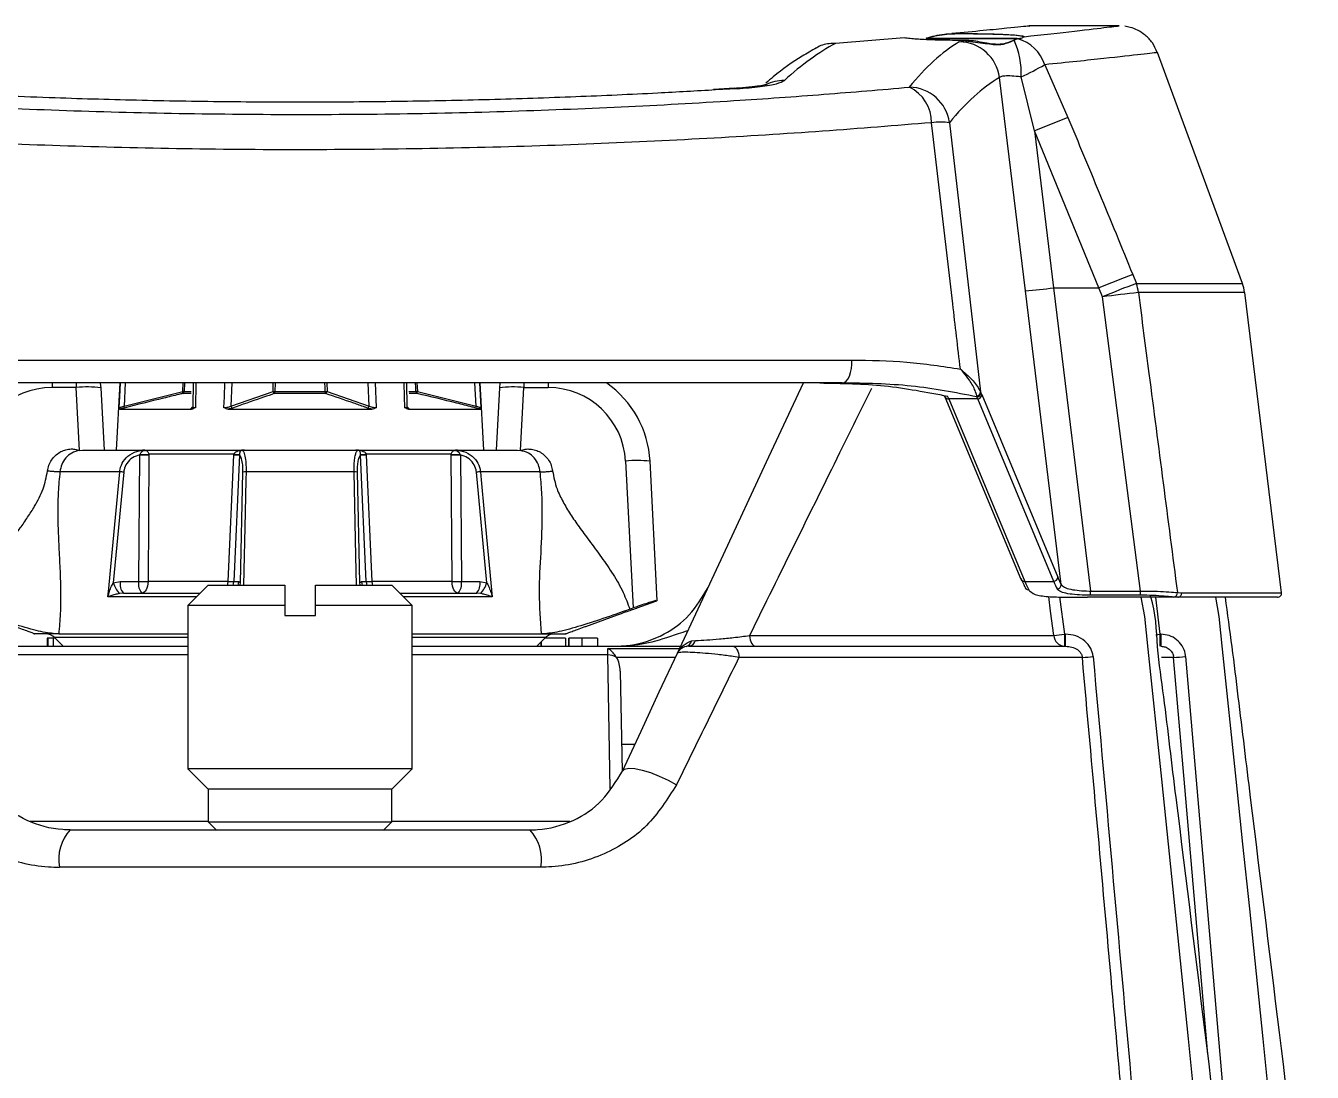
# Model space of a CAD drawing. Extents: x 16.7 to 113.1, y 4.5 to 84.5.
# Drawn here: x 53.288 to 56.439, y 76.967 to 79.531 of the extents above; entities that cross this region are included whole.
import ezdxf

# ---------------------------------------------------------------- set-up
doc = ezdxf.new("R2010")
doc.units = 0
doc.header["$MEASUREMENT"] = 0
doc.layers.add('OBJECT', color=7, linetype='CONTINUOUS')

msp = doc.modelspace()

# ---------------------------------------------------------------- linework, layer by layer
at = {"layer": 'OBJECT'}
for p, q in [((55.9653, 79.5304), (55.7453, 79.5304)), ((55.4391, 79.5009), (55.2707, 79.4874)), ((55.4391, 79.5009), (55.4326, 79.5004)), ((55.4426, 79.5004), (55.4391, 79.5009)), ((55.4426, 79.5004), (55.4428, 79.5004)), ((55.4426, 79.5004), (55.4428, 79.5004)), ((55.443, 79.5004), (55.4428, 79.5004)), ((55.443, 79.5004), (55.4428, 79.5004)), ((55.4939, 79.4994), (55.4941, 79.4994)), ((55.7162, 79.4994), (55.4939, 79.4994)), ((55.4941, 79.4994), (55.7254, 79.4994)), ((55.5742, 79.4912), (55.5892, 79.4947)), ((55.5892, 79.4947), (55.5892, 79.4947)), ((55.7177, 79.4982), (55.7083, 79.4955)), ((55.7276, 79.5003), (55.7177, 79.4982)), ((55.7273, 79.5004), (55.7272, 79.5003)), ((55.7276, 79.5003), (55.7277, 79.5004)), ((55.7332, 79.5037), (55.7277, 79.5004)), ((56.2677, 78.8992), (56.0594, 79.4653)), ((55.7833, 79.435), (55.8402, 79.3059)), ((55.7363, 78.8811), (55.6727, 79.4036)), ((55.7585, 79.2731), (55.7257, 79.4051)), ((55.0233, 79.3775), (54.9721, 79.3743)), ((55.0301, 79.3763), (54.9774, 79.3733)), ((55.0301, 79.3763), (55.0234, 79.377)), ((55.5504, 79.2931), (55.6262, 78.6339)), ((55.7585, 79.2731), (55.8052, 78.8884)), ((55.9158, 78.8884), (55.7585, 79.2731)), ((55.999, 78.9212), (56.008, 78.8992)), ((56.008, 78.8992), (56.2677, 78.8992)), ((55.8237, 78.1619), (55.7363, 78.8811)), ((55.8052, 78.8884), (55.8955, 78.1456)), ((55.8052, 78.8884), (55.9158, 78.8884)), ((55.9247, 78.8665), (55.9158, 78.8884)), ((56.0177, 78.1456), (55.9247, 78.8665)), ((56.2731, 78.8769), (56.0128, 78.8769)), ((56.3633, 78.1416), (56.2731, 78.8769)), ((52.6097, 78.7115), (55.3108, 78.7115)), ((55.2875, 78.6554), (52.6329, 78.6554)), ((53.3523, 78.6554), (53.3523, 78.6441)), ((53.4118, 78.6441), (53.3523, 78.6441)), ((53.4118, 78.6554), (53.4118, 78.6441)), ((53.4199, 78.49), (53.4118, 78.6441)), ((53.4717, 78.6435), (53.4797, 78.4904)), ((53.5184, 78.6554), (53.5097, 78.4904)), ((53.5316, 78.6554), (53.5286, 78.5988)), ((53.6725, 78.6344), (53.6733, 78.6554)), ((53.6769, 78.6554), (53.676, 78.6342)), ((53.6981, 78.6554), (53.6972, 78.5974)), ((53.7044, 78.6554), (53.7035, 78.595)), ((53.7927, 78.6554), (53.7905, 78.5988)), ((53.8936, 78.6344), (53.8942, 78.6554)), ((53.8988, 78.6554), (53.8982, 78.6342)), ((54.0253, 78.6554), (54.0259, 78.6344)), ((54.1289, 78.5988), (54.1267, 78.6554)), ((54.1438, 78.6554), (54.1462, 78.595)), ((54.2223, 78.5974), (54.2214, 78.6554)), ((54.2461, 78.6554), (54.247, 78.6344)), ((54.3909, 78.5988), (54.3878, 78.6554)), ((54.3991, 78.6554), (54.4024, 78.595)), ((54.4097, 78.4904), (54.4011, 78.6554)), ((54.4478, 78.6435), (54.4397, 78.4904)), ((54.4996, 78.49), (54.5077, 78.6441)), ((54.5077, 78.6554), (54.5077, 78.6441)), ((54.5077, 78.6441), (54.5672, 78.6441)), ((54.5672, 78.6554), (54.5672, 78.6441)), ((53.5286, 78.5988), (53.6725, 78.6344)), ((53.6927, 78.6295), (53.6725, 78.6295)), ((53.676, 78.6342), (53.6928, 78.6342)), ((53.7905, 78.5988), (53.8936, 78.6344)), ((54.022, 78.6295), (53.8974, 78.6295)), ((53.8982, 78.6342), (54.0213, 78.6342)), ((54.0259, 78.6344), (54.1289, 78.5988)), ((54.2264, 78.6342), (54.2434, 78.6342)), ((54.2469, 78.6295), (54.227, 78.6295)), ((54.247, 78.6344), (54.3909, 78.5988)), ((55.539, 78.6218), (55.7252, 78.1747)), ((55.6193, 78.6165), (55.5483, 78.6165)), ((55.5483, 78.6165), (55.7344, 78.1693)), ((55.6171, 78.6215), (55.6169, 78.6236)), ((55.8055, 78.1693), (55.6193, 78.6165)), ((55.6262, 78.6339), (55.627, 78.6321)), ((55.6292, 78.6269), (55.8154, 78.1798)), ((53.518, 78.5913), (53.6941, 78.5913)), ((53.7837, 78.5913), (54.1358, 78.5913)), ((54.2224, 78.5969), (54.2257, 78.5939)), ((54.2254, 78.5913), (54.4014, 78.5913)), ((53.4199, 78.49), (53.4268, 78.4904)), ((53.4268, 78.4904), (53.5739, 78.4904)), ((53.5739, 78.4904), (53.8234, 78.4904)), ((53.8234, 78.4904), (54.0961, 78.4904)), ((54.0961, 78.4904), (54.3455, 78.4904)), ((54.3455, 78.4904), (54.4926, 78.4904)), ((54.4926, 78.4904), (54.4996, 78.49)), ((53.5647, 78.1688), (53.567, 78.4793)), ((53.567, 78.4793), (53.5672, 78.4798)), ((53.5897, 78.4793), (53.5874, 78.1688)), ((53.7976, 78.4809), (53.5897, 78.4809)), ((53.5897, 78.4809), (53.5897, 78.4793)), ((53.7835, 78.1688), (53.7975, 78.4793)), ((53.7975, 78.4793), (53.7976, 78.4809)), ((53.8114, 78.4793), (53.7975, 78.1688)), ((53.8114, 78.4798), (53.8114, 78.4793)), ((54.108, 78.4793), (54.108, 78.4798)), ((54.122, 78.1688), (54.108, 78.4793)), ((54.1219, 78.4809), (54.122, 78.4793)), ((54.3297, 78.4809), (54.1219, 78.4809)), ((54.122, 78.4793), (54.1359, 78.1688)), ((54.3297, 78.4793), (54.3297, 78.4809)), ((54.332, 78.1688), (54.3297, 78.4793)), ((54.3522, 78.4798), (54.3525, 78.4793)), ((54.3525, 78.4793), (54.3548, 78.1688)), ((54.7569, 78.464), (54.7758, 78.1041)), ((54.8347, 78.1223), (54.8168, 78.4635)), ((53.518, 78.4377), (53.3717, 78.4377)), ((53.5279, 78.437), (53.5024, 78.1658)), ((53.814, 78.1658), (53.8199, 78.437)), ((54.0921, 78.4377), (53.8274, 78.4377)), ((54.0995, 78.437), (54.1054, 78.1658)), ((54.417, 78.1658), (54.3916, 78.437)), ((54.5477, 78.4377), (54.4015, 78.4377)), ((53.5024, 78.1658), (53.5194, 78.1688)), ((53.5272, 78.1404), (53.5181, 78.1396)), ((53.5194, 78.1688), (53.5647, 78.1688)), ((53.5272, 78.1404), (53.7147, 78.1404)), ((53.7835, 78.1688), (53.5874, 78.1688)), ((53.7347, 78.1604), (53.6847, 78.1104)), ((53.7347, 78.1604), (53.9222, 78.1604)), ((53.7975, 78.1688), (53.8096, 78.1688)), ((53.8096, 78.1688), (53.814, 78.1658)), ((53.9972, 78.1604), (54.1847, 78.1604)), ((53.9972, 78.1104), (53.9972, 78.1604)), ((54.1054, 78.1658), (54.1099, 78.1688)), ((54.1099, 78.1688), (54.122, 78.1688)), ((54.332, 78.1688), (54.1359, 78.1688)), ((54.2347, 78.1104), (54.1847, 78.1604)), ((54.2047, 78.1404), (54.3923, 78.1404)), ((54.3548, 78.1688), (54.4, 78.1688)), ((54.4013, 78.1396), (54.3923, 78.1404)), ((54.4, 78.1688), (54.417, 78.1658)), ((55.7344, 78.1693), (55.8055, 78.1693)), ((55.8955, 78.1355), (55.8955, 78.1456)), ((55.8955, 78.1456), (56.0177, 78.1456)), ((56.0177, 78.1355), (56.0177, 78.1456)), ((56.1082, 78.142), (56.1182, 78.1416)), ((56.1182, 78.1416), (56.3633, 78.1416)), ((53.7059, 78.1316), (53.4893, 78.1316)), ((53.6847, 78.1104), (53.6847, 77.7104)), ((53.9222, 78.1104), (53.6847, 78.1104)), ((53.9222, 78.1104), (53.9222, 78.0854)), ((53.9972, 78.0854), (53.9972, 78.1104)), ((54.2347, 78.1104), (53.9972, 78.1104)), ((54.4302, 78.1316), (54.2135, 78.1316)), ((54.2347, 77.7104), (54.2347, 78.1104)), ((54.7851, 78.1042), (54.831, 78.1209)), ((54.831, 78.1209), (54.831, 78.1223)), ((55.8197, 78.1311), (55.8316, 78.0399)), ((56.1093, 78.1304), (55.8885, 78.1304)), ((56.0177, 78.1355), (55.8955, 78.1355)), ((56.0545, 78.1304), (56.0655, 78.0399)), ((56.1093, 78.1304), (56.0993, 78.1308)), ((56.3534, 78.1304), (56.1093, 78.1304)), ((53.9222, 78.0854), (53.9972, 78.0854)), ((54.6594, 78.0591), (54.7373, 78.0874)), ((54.7674, 78.1011), (54.7758, 78.1041)), ((53.3686, 78.0404), (53.3097, 78.0404)), ((53.3407, 78.0304), (53.3407, 78.0104)), ((53.3422, 78.0304), (53.3407, 78.0304)), ((53.3422, 78.0304), (53.3422, 78.0104)), ((53.3555, 78.0304), (53.3422, 78.0304)), ((53.3555, 78.0304), (53.3555, 78.0104)), ((53.3597, 78.0304), (53.3555, 78.0304)), ((53.3585, 78.0316), (53.3797, 78.0104)), ((53.6847, 78.0316), (53.3585, 78.0316)), ((53.3686, 78.0404), (53.6847, 78.0404)), ((54.2347, 78.0404), (54.5508, 78.0404)), ((54.5609, 78.0316), (54.2347, 78.0316)), ((54.5397, 78.0104), (54.5609, 78.0316)), ((54.5491, 78.0198), (54.5491, 78.0104)), ((54.5504, 78.0211), (54.5504, 78.0104)), ((54.5508, 78.0404), (54.6097, 78.0404)), ((54.6102, 78.0304), (54.5597, 78.0304)), ((54.6102, 78.0304), (54.6102, 78.0104)), ((54.6168, 78.0304), (54.6168, 78.0104)), ((54.6181, 78.0304), (54.6181, 78.0104)), ((54.65, 78.0304), (54.65, 78.0104)), ((54.6882, 78.0304), (54.6882, 78.0104)), ((54.9187, 78.0233), (54.9285, 78.0246)), ((55.0604, 78.0367), (55.8056, 78.0367)), ((55.8316, 78.0399), (55.8345, 78.0399)), ((55.8316, 78.0399), (55.8316, 78.0104)), ((55.8345, 78.0104), (55.8345, 78.0399)), ((56.0655, 78.0399), (56.068, 78.0399)), ((56.0655, 78.0399), (56.0655, 78.0104)), ((56.068, 78.0399), (56.068, 78.0104)), ((53.0277, 78.0104), (53.6847, 78.0104)), ((53.6847, 77.989), (53.2059, 77.989)), ((54.2347, 78.0104), (54.8917, 78.0104)), ((54.7135, 77.989), (54.2347, 77.989)), ((54.5412, 78.0119), (54.5412, 78.0104)), ((54.7134, 78.0049), (54.8892, 78.0049)), ((54.7192, 77.662), (54.7135, 77.989)), ((54.7349, 77.9826), (54.734, 77.984)), ((54.8788, 77.9826), (54.7349, 77.9826)), ((54.9119, 78.0104), (54.905, 78.0098)), ((55.0197, 78.0104), (55.8345, 78.0104)), ((55.8756, 77.983), (55.0345, 77.983)), ((56.0991, 77.983), (56.0696, 77.983)), ((56.1286, 77.9851), (56.2636, 76.4104)), ((54.7439, 77.9496), (54.7482, 77.7032)), ((54.747, 77.7704), (54.7798, 77.7704)), ((53.6847, 77.7104), (53.7347, 77.6604)), ((53.9597, 77.7104), (53.6847, 77.7104)), ((54.2347, 77.7104), (53.9597, 77.7104)), ((54.1847, 77.6604), (54.2347, 77.7104)), ((53.7347, 77.6604), (53.7347, 77.5804)), ((53.9597, 77.6604), (53.7347, 77.6604)), ((54.1847, 77.6604), (53.9597, 77.6604)), ((54.1847, 77.5804), (54.1847, 77.6604)), ((53.2989, 77.5818), (53.7347, 77.5818)), ((53.7347, 77.5804), (53.7547, 77.5604)), ((53.7347, 77.5804), (53.9597, 77.5804)), ((53.9597, 77.5804), (54.1847, 77.5804)), ((54.1647, 77.5604), (54.1847, 77.5804)), ((54.1847, 77.5818), (54.6206, 77.5818)), ((53.3968, 77.5604), (54.5226, 77.5604)), ((54.5491, 77.4691), (53.3703, 77.4691))]:
    msp.add_line(p, q, dxfattribs=at)
at = {"layer": 'OBJECT', "flags": 128}
for points in [[(55.7273, 79.5004), (55.7273, 79.5004), (55.7274, 79.5004)], [(55.2875, 78.6554), (55.2924, 78.6565), (55.2971, 78.6598), (55.3014, 78.6651), (55.3051, 78.6723), (55.3079, 78.6809), (55.3099, 78.6906), (55.3108, 78.7009), (55.3108, 78.7115)], [(53.4699, 78.6554), (53.47, 78.6548), (53.4717, 78.6435)], [(53.517, 78.595), (53.5185, 78.6213), (53.5203, 78.6554)], [(53.7733, 78.595), (53.7743, 78.6213), (53.7757, 78.6554)], [(54.0213, 78.6342), (54.021, 78.6442), (54.0207, 78.6554)], [(54.216, 78.595), (54.2156, 78.6213), (54.2151, 78.6554)], [(54.2434, 78.6342), (54.243, 78.6442), (54.2426, 78.6554)], [(54.4496, 78.6554), (54.4494, 78.6548), (54.4478, 78.6435)], [(54.8837, 77.9931), (54.9966, 78.2353), (55.1023, 78.4619), (55.1925, 78.6554)], [(55.539, 78.6218), (55.5387, 78.6228), (55.5384, 78.6242)], [(53.4893, 78.1316), (53.4911, 78.1515), (53.4986, 78.2309), (53.518, 78.4377)], [(53.8274, 78.4377), (53.827, 78.4179), (53.8252, 78.3384), (53.8214, 78.1604)], [(54.0981, 78.1604), (54.0966, 78.2309), (54.0921, 78.4377)], [(54.4015, 78.4377), (54.4033, 78.4179), (54.4108, 78.3384), (54.4302, 78.1316)], [(53.5874, 78.1688), (53.587, 78.1632), (53.5861, 78.1578), (53.5846, 78.1529), (53.5828, 78.1486), (53.5805, 78.1451), (53.578, 78.1425), (53.5753, 78.1409), (53.5725, 78.1404)], [(53.7827, 78.1604), (53.7831, 78.1632), (53.7835, 78.1688)], [(53.7959, 78.1604), (53.7967, 78.1632), (53.7975, 78.1688)], [(53.808, 78.1604), (53.8088, 78.1632), (53.8096, 78.1688)], [(53.8127, 78.1604), (53.813, 78.1612), (53.814, 78.1658)], [(54.1054, 78.1658), (54.1065, 78.1612), (54.1068, 78.1604)], [(54.1099, 78.1688), (54.1107, 78.1632), (54.1115, 78.1604)], [(54.122, 78.1688), (54.1228, 78.1632), (54.1236, 78.1604)], [(54.1359, 78.1688), (54.1364, 78.1632), (54.1368, 78.1604)], [(54.347, 78.1404), (54.3442, 78.1409), (54.3414, 78.1425), (54.3389, 78.1451), (54.3367, 78.1486), (54.3348, 78.1529), (54.3334, 78.1578), (54.3324, 78.1632), (54.332, 78.1688)], [(54.831, 78.1209), (54.8331, 78.1217), (54.8343, 78.1221), (54.8347, 78.1223)], [(55.8056, 78.0367), (55.7978, 78.0962), (55.7931, 78.1321)], [(56.0188, 78.1304), (56.0275, 78.0835), (56.0358, 78.0032), (56.0691, 77.685), (56.0857, 77.5259), (56.1022, 77.3668), (56.1348, 77.0486), (56.1563, 76.8364)], [(56.2013, 78.1304), (56.2099, 78.0835), (56.2183, 78.0032), (56.2516, 77.685), (56.2681, 77.5259), (56.2846, 77.3668), (56.3173, 77.0486), (56.3387, 76.8364)], [(55.0604, 78.0367), (55.061, 78.0314), (55.0621, 78.0264), (55.0637, 78.0219), (55.0656, 78.0179), (55.0679, 78.0147), (55.0704, 78.0123), (55.0732, 78.0109), (55.076, 78.0104)], [(56.0556, 78.0387), (56.0603, 78.0392), (56.0655, 78.0399)], [(54.7135, 77.989), (54.7135, 77.9953), (54.7134, 78.0006), (54.7134, 78.0049)], [(54.7492, 77.7047), (54.7948, 77.8025), (54.8396, 77.8986), (54.8837, 77.9931)], [(55.0197, 78.0104), (55.0225, 78.0099), (55.0251, 78.0084), (55.0276, 78.0059), (55.0298, 78.0025), (55.0316, 77.9984), (55.0331, 77.9937), (55.034, 77.9885), (55.0345, 77.983)], [(56.1826, 77.0099), (56.1263, 77.6656), (56.0991, 77.983)], [(54.7492, 77.7047), (54.7545, 77.7094), (54.7647, 77.7113), (54.7793, 77.7105), (54.7972, 77.7069), (54.8177, 77.7008), (54.8394, 77.6924), (54.8611, 77.6824), (54.8816, 77.6712)]]:
    msp.add_lwpolyline(points, dxfattribs=at)
at = {"layer": 'OBJECT'}
for centre, radius, start, end in [((55.4931, 79.4995), 0.000833, 355.0214, 99.4126), ((55.4932, 79.4995), 0.000841, 354.4319, 98.7727), ((55.7081, 79.4948), 0.000683, 74.4857, 138.0151), ((55.5277, 79.4138), 0.1982, 357.468, 24.3321), ((55.6925, 79.4065), 0.0952, 17.4609, 74.6528), ((55.7275, 79.4994), 0.000935, 80.984, 107.3724), ((55.7332, 79.5027), 0.001, 90.0045, 149.9274), ((55.5731, 79.3908), 0.1004, 7.3422, 89.3784), ((55.3937, 80.1129), 0.7818, 295.1279, 299.8861), ((55.144, 79.2986), 0.0978, 88.9701, 116.6453), ((55.4109, 79.2937), 0.0955, 359.6108, 64.5899), ((55.4504, 79.279), 0.101, 8.0048, 89.1329), ((57.0774, 76.1021), 3.4344, 111.1139, 112.5836), ((55.5284, 79.1171), 0.1773, 82.8777, 97.1223), ((57.1698, 75.8275), 3.3078, 110.7288, 112.2781), ((57.1759, 75.8101), 3.3026, 110.7097, 112.2626), ((55.9028, 78.865), 0.1106, 6.19, 18.0447), ((56.1738, 78.8647), 0.1, 7, 20.2), ((55.6332, 80.1824), 1.3053, 274.5282, 277.5724), ((56.3456, 75.6929), 3.2013, 95.9667, 97.5543), ((53.3523, 78.4541), 0.19, 90, 177), ((53.4396, 78.3974), 0.2482, 82.5677, 96.4326), ((54.4799, 78.3974), 0.2482, 83.5674, 97.4323), ((54.5672, 78.4541), 0.19, 3, 90), ((54.5672, 78.4504), 0.25, 3, 55.0848), ((53.6657, 78.4613), 0.1732, 86.5865, 87.7589), ((53.6661, 78.6319), 0.00684, 339.5746, 20.9099), ((53.6711, 78.6343), 0.00495, 286.8197, 358.9979), ((53.8992, 78.6349), 0.00561, 185.227, 252.085), ((53.901, 78.7699), 0.1358, 266.8592, 268.813), ((53.8879, 78.6335), 0.0103, 337.4977, 3.8789), ((54.0316, 78.6335), 0.0103, 176.1211, 202.5023), ((54.0184, 78.7699), 0.1358, 271.187, 273.1408), ((54.0203, 78.6349), 0.00561, 287.915, 354.773), ((54.2537, 78.4613), 0.1732, 92.2411, 93.4135), ((54.2484, 78.6343), 0.00495, 181.0021, 253.1803), ((54.2534, 78.6319), 0.00684, 159.0901, 200.4254), ((55.5474, 78.6255), 0.00909, 203.806, 275.749), ((55.616, 78.6338), 0.0102, 274.7495, 0.6571), ((55.6167, 78.6317), 0.0102, 272.0663, 1.8106), ((55.619, 78.6267), 0.0102, 272.0931, 1.2305), ((53.5228, 78.5963), 0.00629, 338.2779, 23.4505), ((53.6933, 78.5984), 0.00444, 275.2915, 312.2269), ((53.7961, 78.5993), 0.0056, 185.8631, 254.623), ((54.1233, 78.5993), 0.0056, 285.377, 354.1369), ((54.2261, 78.5984), 0.00444, 226.8191, 264.7026), ((54.3966, 78.5963), 0.00629, 156.5495, 201.7221), ((53.5792, 78.5005), 0.0101, 268.8588, 271.6824), ((54.3403, 78.5005), 0.0101, 268.3176, 271.1412), ((53.5784, 78.9779), 0.4987, 268.694, 271.306), ((53.5616, 78.8172), 0.3374, 270.965, 274.786), ((53.8045, 78.6569), 0.1777, 267.7486, 272.2514), ((53.8708, 79.2915), 0.8138, 264.8413, 265.8172), ((54.0487, 79.2915), 0.8138, 274.1828, 275.1587), ((54.115, 78.6569), 0.1777, 267.7486, 272.2514), ((54.3579, 78.8172), 0.3374, 265.214, 269.035), ((54.3411, 78.9779), 0.4987, 268.694, 271.306), ((54.7847, 78.2174), 0.2481, 82.5653, 96.435), ((53.5158, 78.336), 0.1017, 83.1836, 88.7644), ((53.8262, 78.4101), 0.0277, 87.5352, 103.1106), ((54.0932, 78.4101), 0.0277, 76.8894, 92.4648), ((54.4037, 78.336), 0.1017, 91.2356, 96.8164), ((55.7335, 78.1784), 0.0091, 203.8146, 275.7458), ((55.8051, 78.1795), 0.0102, 272.0898, 1.2339), ((53.5563, 78.1804), 0.0558, 195.0831, 226.8157), ((53.5523, 78.1625), 0.0335, 169.1584, 221.3534), ((53.5976, 78.1625), 0.0335, 169.158, 221.3537), ((53.5761, 78.6666), 0.4979, 268.692, 271.308), ((53.7905, 78.3461), 0.1774, 267.7452, 272.2548), ((54.129, 78.3461), 0.1774, 267.7452, 272.2548), ((54.3434, 78.6666), 0.4979, 268.692, 271.308), ((54.3219, 78.1625), 0.0335, 318.6463, 10.842), ((54.3671, 78.1625), 0.0335, 318.6466, 10.8416), ((54.3631, 78.1804), 0.0558, 313.1843, 344.9169), ((55.7436, 78.1579), 0.00933, 185.5149, 273.462), ((55.8135, 78.1613), 0.0102, 271.9023, 3.3779), ((56.0984, 78.1406), 0.00985, 275.1227, 8.1595), ((56.1087, 78.14), 0.00967, 273.7211, 9.3464), ((56.3534, 78.1404), 0.01, 270, 7), ((53.3373, 78.0104), 0.03, 45, 90), ((54.5822, 78.0104), 0.03, 90, 135), ((54.9001, 78.0284), 0.0193, 284.9305, 344.7023), ((54.9096, 78.03), 0.0197, 276.6553, 344.1153), ((55.7007, 79.019), 0.9879, 276.0978, 277.6193), ((55.8333, 78.0381), 0.0278, 182.833, 266.5145), ((54.7146, 77.9489), 0.0401, 61.0809, 91.5769), ((54.9108, 77.9804), 0.03, 101.1652, 155), ((55.8117, 78.9557), 0.9748, 273.7586, 275.3127), ((56.0702, 78.5983), 0.616, 272.6911, 275.4359), ((53.4741, 77.4885), 0.1055, 137.0584, 190.5899), ((54.4454, 77.4885), 0.1055, 349.4101, 42.9416)]:
    msp.add_arc(centre, radius, start, end, dxfattribs=at)
for centre, major_axis, ratio, start_param, end_param in [((53.2879, 62.1534), (2.1689, 17.375), 0.120232, 0.085393, 0.139261), ((57.8491, 62.1534), (-2.1689, 17.375), 0.120232, 0.052189, 0.116637), ((57.9476, 62.1656), (-2.1692, 17.275), 0.120906, 0.052015, 0.116463), ((55.5822, 78.1554), (-0.0641, 0.4999), 0.123247, 5.870154, 5.906052), ((55.6533, 78.1554), (-0.0641, 0.4999), 0.123247, 5.870154, 5.897203), ((55.6631, 78.1566), (-0.064, 0.5099), 0.120906, 5.870767, 5.897816), ((55.692, 78.6292), (-0.0615, 0.4899), 0.120906, 2.729175, 2.855638), ((55.7827, 78.6316), (-0.0615, 0.4899), 0.120906, 2.729175, 2.837434), ((55.7018, 78.6304), (-0.0615, 0.4999), 0.118561, 2.729775, 2.856239), ((55.7729, 78.6304), (-0.0615, 0.4999), 0.118561, 2.729775, 2.838034), ((54.7139, 77.9491), (-0.0008, 0.0477), 0.62936, 4.712775, 5.481253)]:
    msp.add_ellipse(centre, major_axis=major_axis, ratio=ratio, start_param=start_param, end_param=end_param, dxfattribs=at)
for points, knots in [([(55.7452, 79.5298), (55.7461, 79.5298), (55.7488, 79.5301), (55.7047, 79.5256), (55.6368, 79.5189), (55.583, 79.5138), (55.5559, 79.5113)], [0, 0, 0, 0, 0.182958, 0.548368, 0.772924, 1, 1, 1, 1]), ([(55.7332, 79.5037), (55.7773, 79.5085), (55.8665, 79.5184), (55.9315, 79.5263), (55.959, 79.5296), (55.9678, 79.5307), (55.9654, 79.5304), (55.9653, 79.5303)], [0, 0, 0, 0, 0.316606, 0.640767, 0.814976, 0.989185, 1, 1, 1, 1]), ([(56.0586, 79.465), (56.0552, 79.4731), (56.0484, 79.4893), (56.0307, 79.5074), (56.0118, 79.5197), (55.9946, 79.5266), (55.984, 79.5285), (55.9795, 79.5292)], [0, 0, 0, 0, 0.243675, 0.485922, 0.693887, 0.870524, 1, 1, 1, 1]), ([(55.5892, 79.4947), (55.5722, 79.4947), (55.5382, 79.4948), (55.492, 79.4963), (55.4598, 79.4983), (55.4476, 79.4998), (55.4428, 79.5004)], [0, 0, 0, 0, 0.275398, 0.550788, 0.82642, 1, 1, 1, 1]), ([(55.4931, 79.5003), (55.5074, 79.5044), (55.527, 79.5099), (55.5498, 79.511), (55.5559, 79.5113)], [0, 0, 0, 0, 0.729925, 1, 1, 1, 1]), ([(55.5561, 79.5103), (55.5398, 79.5086), (55.5175, 79.5062), (55.499, 79.5008), (55.4941, 79.4994)], [0, 0, 0, 0, 0.730795, 1, 1, 1, 1]), ([(55.5559, 79.5113), (55.5729, 79.5114), (55.6069, 79.5115), (55.6559, 79.5107), (55.6964, 79.5091), (55.724, 79.5069), (55.7328, 79.5049), (55.7332, 79.5038), (55.7332, 79.5037)], [0, 0, 0, 0, 0.192554, 0.385108, 0.577706, 0.770473, 0.963486, 1, 1, 1, 1]), ([(55.7322, 79.5027), (55.7306, 79.5036), (55.7274, 79.5054), (55.7016, 79.5078), (55.6635, 79.5094), (55.6161, 79.5104), (55.5787, 79.5105), (55.5591, 79.5103), (55.5561, 79.5103)], [0, 0, 0, 0, 0.193231, 0.386467, 0.579539, 0.772364, 0.965005, 1, 1, 1, 1]), ([(55.7083, 79.4955), (55.698, 79.4909), (55.6797, 79.4827), (55.6397, 79.4872), (55.6101, 79.4943), (55.5921, 79.4946), (55.5892, 79.4947)], [0, 0, 0, 0, 0.353797, 0.623722, 0.940059, 1, 1, 1, 1]), ([(55.5892, 79.4937), (55.6057, 79.4917), (55.6367, 79.4878), (55.6751, 79.4816), (55.6965, 79.4899), (55.7054, 79.4937), (55.7074, 79.4946)], [0, 0, 0, 0, 0.352536, 0.661543, 0.924398, 1, 1, 1, 1]), ([(55.2246, 79.4763), (55.2128, 79.4696), (55.1769, 79.4496), (55.1358, 79.4205), (55.1066, 79.3953), (55.1006, 79.3901)], [0, 0, 0, 0, 0.281659, 0.851955, 1, 1, 1, 1]), ([(55.2707, 79.4874), (55.2705, 79.4874), (55.2667, 79.4874), (55.2522, 79.4866), (55.2357, 79.4839), (55.2259, 79.4766), (55.2249, 79.4759)], [0, 0, 0, 0, 0.009267, 0.238677, 0.920682, 1, 1, 1, 1]), ([(56.058, 79.4647), (56.0584, 79.4648), (56.0605, 79.465), (56.0485, 79.4636), (56.0141, 79.4597), (55.9506, 79.4526), (55.8646, 79.4433), (55.8104, 79.4378), (55.7833, 79.435)], [0, 0, 0, 0, 0.04707, 0.214049, 0.381028, 0.686484, 0.843242, 1, 1, 1, 1]), ([(55.7257, 79.4051), (55.7235, 79.4053), (55.7136, 79.4066), (55.6974, 79.4078), (55.6817, 79.4074), (55.6746, 79.4056), (55.6731, 79.404), (55.6727, 79.4036)], [0, 0, 0, 0, 0.080942, 0.365196, 0.637408, 0.898731, 1, 1, 1, 1]), ([(52.4686, 79.38), (52.5526, 79.3729), (52.721, 79.3586), (52.9938, 79.3407), (53.2775, 79.3264), (53.5706, 79.317), (53.8686, 79.3127), (54.1668, 79.3136), (54.4609, 79.32), (54.7477, 79.3312), (55.0091, 79.3457), (55.245, 79.3623), (55.3829, 79.3741), (55.4519, 79.38)], [0, 0, 0, 0, 0.0941084, 0.1885081, 0.2826058, 0.3767764, 0.4712531, 0.5654204, 0.6584643, 0.7518055, 0.8448573, 0.9224279, 1, 1, 1, 1]), ([(54.9774, 79.3733), (54.9304, 79.3706), (54.8189, 79.3641), (54.6337, 79.356), (54.4244, 79.349), (54.2115, 79.3446), (53.9989, 79.3428), (53.786, 79.3436), (53.5722, 79.3471), (53.3493, 79.3536), (53.1416, 79.362), (53.0098, 79.3696), (52.9541, 79.3728)], [0, 0, 0, 0, 0.073735, 0.174905, 0.279004, 0.383102, 0.484278, 0.585454, 0.689583, 0.793713, 0.912817, 1, 1, 1, 1]), ([(55.0432, 79.3784), (55.0431, 79.3784), (55.0376, 79.3778), (55.0304, 79.3775), (55.0234, 79.3771)], [0, 0, 0, 0, 0.0149302, 1, 1, 1, 1]), ([(55.0301, 79.3763), (55.0498, 79.3779), (55.0892, 79.381), (55.1303, 79.3883), (55.1407, 79.3937), (55.1458, 79.3964)], [0, 0, 0, 0, 0.337926, 0.67584, 1, 1, 1, 1]), ([(55.1026, 79.3865), (55.1025, 79.3864), (55.1021, 79.3863), (55.0925, 79.3842), (55.0737, 79.3812), (55.054, 79.3794), (55.0432, 79.3784)], [0, 0, 0, 0, 0.126503, 0.359575, 0.651131, 1, 1, 1, 1]), ([(55.8402, 79.3059), (55.8658, 79.2444), (55.9191, 79.1162), (55.9717, 78.9879), (55.999, 78.9212)], [0, 0, 0, 0, 0.480479, 1, 1, 1, 1]), ([(55.5064, 79.2931), (55.4186, 79.2859), (55.2427, 79.2716), (54.9578, 79.2537), (54.6616, 79.2395), (54.3557, 79.2303), (54.0449, 79.2261), (53.7341, 79.2272), (53.4274, 79.2338), (53.1284, 79.2452), (52.8595, 79.2598), (52.6206, 79.2761), (52.4829, 79.2874), (52.414, 79.2931)], [0, 0, 0, 0, 0.0947289, 0.1897538, 0.2844742, 0.3792526, 0.4743386, 0.5691143, 0.6628629, 0.7569108, 0.8506657, 0.9253324, 1, 1, 1, 1]), ([(55.5769, 78.6895), (55.5706, 78.7429), (55.5472, 78.9441), (55.5237, 79.1453), (55.5064, 79.2931)], [0, 0, 0, 0, 0.2652137, 1, 1, 1, 1]), ([(56.0128, 78.8769), (56.0214, 78.8108), (56.0533, 78.5659), (56.085, 78.3209), (56.1082, 78.142)], [0, 0, 0, 0, 0.269854, 1, 1, 1, 1]), ([(55.3108, 78.7115), (55.356, 78.7108), (55.4468, 78.7094), (55.5334, 78.6962), (55.5769, 78.6895)], [0, 0, 0, 0, 0.498142, 1, 1, 1, 1]), ([(55.6169, 78.6236), (55.6159, 78.6278), (55.6134, 78.6383), (55.6013, 78.6597), (55.5881, 78.6769), (55.5802, 78.6859), (55.5777, 78.6886), (55.5769, 78.6894), (55.5769, 78.6895)], [0, 0, 0, 0, 0.246968, 0.616294, 0.888223, 0.963535, 0.996187, 1, 1, 1, 1]), ([(55.5769, 78.6895), (55.577, 78.6894), (55.5779, 78.6887), (55.5843, 78.6834), (55.6, 78.6695), (55.6178, 78.6495), (55.6238, 78.6383), (55.6262, 78.6339)], [0, 0, 0, 0, 0.00401, 0.038978, 0.268225, 0.708727, 1, 1, 1, 1]), ([(55.2326, 78.6554), (55.2859, 78.6545), (55.3931, 78.6526), (55.4944, 78.633), (55.5453, 78.6231)], [0, 0, 0, 0, 0.497109, 1, 1, 1, 1]), ([(55.6171, 78.6215), (55.5641, 78.6318), (55.4574, 78.6525), (55.3444, 78.6544), (55.2875, 78.6554)], [0, 0, 0, 0, 0.496567, 1, 1, 1, 1]), ([(53.6725, 78.6295), (53.6694, 78.6288), (53.6536, 78.6251), (53.6056, 78.6135), (53.5608, 78.6021), (53.5286, 78.5939)], [0, 0, 0, 0, 0.0656014, 0.3280151, 1, 1, 1, 1]), ([(53.8974, 78.6295), (53.8952, 78.6288), (53.8839, 78.6251), (53.8496, 78.6135), (53.8176, 78.6021), (53.7946, 78.5939)], [0, 0, 0, 0, 0.0656024, 0.3280147, 1, 1, 1, 1]), ([(54.1248, 78.5939), (54.1226, 78.5947), (54.1114, 78.5988), (54.0771, 78.611), (54.0451, 78.6218), (54.022, 78.6295)], [0, 0, 0, 0, 0.065603, 0.328016, 1, 1, 1, 1]), ([(54.3908, 78.5939), (54.3877, 78.5947), (54.372, 78.5988), (54.3241, 78.611), (54.2792, 78.6218), (54.2469, 78.6295)], [0, 0, 0, 0, 0.065604, 0.328016, 1, 1, 1, 1]), ([(55.359, 78.6416), (55.3331, 78.5893), (55.2719, 78.4654), (55.1723, 78.2638), (55.0978, 78.1125), (55.0604, 78.0367)], [0, 0, 0, 0, 0.267535, 0.633326, 1, 1, 1, 1]), ([(53.517, 78.595), (53.5172, 78.595), (53.5176, 78.5951), (53.5197, 78.5957), (53.5232, 78.5969), (53.5264, 78.598), (53.5283, 78.5987), (53.5286, 78.5988)], [0, 0, 0, 0, 0.164479, 0.417758, 0.679381, 0.954768, 1, 1, 1, 1]), ([(53.518, 78.5913), (53.5179, 78.5915), (53.5174, 78.5919), (53.5172, 78.5938), (53.517, 78.5949), (53.517, 78.595)], [0, 0, 0, 0, 0.4179225, 0.98707, 1, 1, 1, 1]), ([(53.5286, 78.5939), (53.5283, 78.5939), (53.5258, 78.5932), (53.5219, 78.5922), (53.5192, 78.5916), (53.518, 78.5913)], [0, 0, 0, 0, 0.086622, 0.616352, 1, 1, 1, 1]), ([(53.6941, 78.5913), (53.6939, 78.5915), (53.693, 78.5919), (53.6927, 78.5928), (53.6935, 78.5936), (53.6937, 78.5939)], [0, 0, 0, 0, 0.165829, 0.685381, 1, 1, 1, 1]), ([(53.6937, 78.5939), (53.6946, 78.5948), (53.6957, 78.5957), (53.6968, 78.5967), (53.697, 78.5969)], [0, 0, 0, 0, 0.819039, 1, 1, 1, 1]), ([(53.7035, 78.595), (53.7034, 78.5949), (53.7017, 78.5938), (53.6987, 78.5919), (53.6955, 78.5915), (53.6941, 78.5913)], [0, 0, 0, 0, 0.012924, 0.582055, 1, 1, 1, 1]), ([(53.697, 78.5974), (53.697, 78.5971), (53.6971, 78.5962), (53.6965, 78.5953), (53.6962, 78.595), (53.6963, 78.5951), (53.6963, 78.5951)], [0, 0, 0, 0, 0.228474, 0.621224, 0.975517, 1, 1, 1, 1]), ([(53.6973, 78.5974), (53.6973, 78.5971), (53.6974, 78.5962), (53.6992, 78.5954), (53.7016, 78.595), (53.7032, 78.595), (53.7035, 78.595)], [0, 0, 0, 0, 0.262461, 0.597154, 0.925255, 1, 1, 1, 1]), ([(53.7733, 78.595), (53.7743, 78.595), (53.7768, 78.5951), (53.7812, 78.5957), (53.786, 78.5969), (53.789, 78.598), (53.7903, 78.5987), (53.7905, 78.5988)], [0, 0, 0, 0, 0.164481, 0.417754, 0.679386, 0.954769, 1, 1, 1, 1]), ([(53.7837, 78.5913), (53.7821, 78.5915), (53.7785, 78.5919), (53.7752, 78.5938), (53.7733, 78.5949), (53.7733, 78.595)], [0, 0, 0, 0, 0.417945, 0.987083, 1, 1, 1, 1]), ([(53.7946, 78.5939), (53.7944, 78.5939), (53.7926, 78.5932), (53.789, 78.5922), (53.7852, 78.5916), (53.7837, 78.5913)], [0, 0, 0, 0, 0.086632, 0.616355, 1, 1, 1, 1]), ([(54.1358, 78.5913), (54.1342, 78.5916), (54.1305, 78.5922), (54.1269, 78.5932), (54.1251, 78.5939), (54.1248, 78.5939)], [0, 0, 0, 0, 0.383645, 0.913368, 1, 1, 1, 1]), ([(54.1289, 78.5988), (54.1291, 78.5987), (54.1305, 78.598), (54.1335, 78.5969), (54.1383, 78.5957), (54.1427, 78.5951), (54.1452, 78.595), (54.1462, 78.595)], [0, 0, 0, 0, 0.045231, 0.320614, 0.582246, 0.835519, 1, 1, 1, 1]), ([(54.1462, 78.595), (54.1461, 78.5949), (54.1443, 78.5938), (54.141, 78.5919), (54.1373, 78.5915), (54.1358, 78.5913)], [0, 0, 0, 0, 0.012917, 0.582055, 1, 1, 1, 1]), ([(54.216, 78.595), (54.2168, 78.595), (54.2189, 78.5951), (54.2213, 78.5958), (54.2225, 78.5966), (54.2222, 78.5973), (54.2222, 78.5974)], [0, 0, 0, 0, 0.204135, 0.558391, 0.929637, 1, 1, 1, 1]), ([(54.2254, 78.5913), (54.224, 78.5915), (54.2208, 78.5919), (54.2177, 78.5938), (54.216, 78.5949), (54.216, 78.595)], [0, 0, 0, 0, 0.417945, 0.987076, 1, 1, 1, 1]), ([(54.2231, 78.5951), (54.2231, 78.5951), (54.2232, 78.595), (54.2228, 78.5955), (54.2222, 78.5966), (54.2223, 78.5973), (54.2224, 78.5974)], [0, 0, 0, 0, 0.094453, 0.496957, 0.930641, 1, 1, 1, 1]), ([(54.2257, 78.5939), (54.2262, 78.5934), (54.227, 78.5924), (54.2259, 78.5917), (54.2254, 78.5913)], [0, 0, 0, 0, 0.552194, 1, 1, 1, 1]), ([(54.4014, 78.5913), (54.4003, 78.5916), (54.3975, 78.5922), (54.3936, 78.5932), (54.3912, 78.5939), (54.3908, 78.5939)], [0, 0, 0, 0, 0.383648, 0.913378, 1, 1, 1, 1]), ([(54.3909, 78.5988), (54.3911, 78.5987), (54.393, 78.598), (54.3963, 78.5969), (54.3998, 78.5957), (54.4018, 78.5951), (54.4023, 78.595), (54.4024, 78.595)], [0, 0, 0, 0, 0.045232, 0.320619, 0.582242, 0.835521, 1, 1, 1, 1]), ([(54.4024, 78.595), (54.4024, 78.5949), (54.4023, 78.5938), (54.402, 78.5919), (54.4016, 78.5915), (54.4014, 78.5913)], [0, 0, 0, 0, 0.01293, 0.582078, 1, 1, 1, 1]), ([(53.3414, 78.4396), (53.3422, 78.4443), (53.344, 78.4539), (53.3507, 78.4667), (53.3598, 78.4776), (53.3709, 78.4859), (53.3832, 78.4915), (53.3958, 78.4939), (53.4083, 78.4937), (53.416, 78.4912), (53.4199, 78.49)], [0, 0, 0, 0, 0.134539, 0.269903, 0.400285, 0.530276, 0.653313, 0.775196, 0.888139, 1, 1, 1, 1]), ([(53.4199, 78.49), (53.4132, 78.4884), (53.4007, 78.4853), (53.3857, 78.4725), (53.3753, 78.4564), (53.3729, 78.4438), (53.3717, 78.4377)], [0, 0, 0, 0, 0.279795, 0.528307, 0.773253, 1, 1, 1, 1]), ([(53.518, 78.4377), (53.5183, 78.44), (53.5195, 78.4491), (53.5263, 78.465), (53.5427, 78.4815), (53.5617, 78.4892), (53.5743, 78.4904), (53.5787, 78.4904), (53.579, 78.4904)], [0, 0, 0, 0, 0.07621, 0.30172, 0.561177, 0.846481, 0.991698, 1, 1, 1, 1]), ([(53.5672, 78.4798), (53.5677, 78.4808), (53.569, 78.4832), (53.5715, 78.4864), (53.5747, 78.4891), (53.5773, 78.4901), (53.579, 78.4904), (53.5793, 78.4904), (53.5793, 78.4904), (53.5793, 78.4904), (53.5792, 78.4904), (53.5791, 78.4904), (53.579, 78.4904), (53.579, 78.4904), (53.579, 78.4904)], [0, 0, 0, 0, 0.153506, 0.380159, 0.626294, 0.875657, 0.967794, 0.976808, 0.980962, 0.984132, 0.987396, 0.990545, 0.996552, 1, 1, 1, 1]), ([(53.5739, 78.4904), (53.5743, 78.4904), (53.5761, 78.4904), (53.5779, 78.4904), (53.5794, 78.4904)], [0, 0, 0, 0, 0.1860099, 1, 1, 1, 1]), ([(53.5782, 78.4904), (53.5771, 78.4904), (53.5757, 78.4904), (53.5743, 78.4904), (53.5739, 78.4904)], [0, 0, 0, 0, 0.740635, 1, 1, 1, 1]), ([(53.5794, 78.4904), (53.5796, 78.4904), (53.5798, 78.4904), (53.5803, 78.4904), (53.5812, 78.4904), (53.5827, 78.4902), (53.5847, 78.4892), (53.587, 78.4869), (53.5887, 78.4841), (53.5894, 78.4818), (53.5897, 78.4809)], [0, 0, 0, 0, 0.020892, 0.038907, 0.075404, 0.191559, 0.449115, 0.682571, 0.877733, 1, 1, 1, 1]), ([(53.7976, 78.4809), (53.798, 78.4818), (53.799, 78.4841), (53.8025, 78.4869), (53.8074, 78.4892), (53.8121, 78.4902), (53.8154, 78.4904), (53.8167, 78.4904), (53.8172, 78.4904), (53.8175, 78.4904), (53.8177, 78.4904)], [0, 0, 0, 0, 0.12227, 0.317429, 0.550882, 0.808433, 0.924594, 0.96109, 0.979104, 1, 1, 1, 1]), ([(53.8173, 78.4904), (53.8173, 78.4904), (53.8172, 78.4904), (53.8171, 78.4904), (53.8171, 78.4904), (53.817, 78.4904), (53.8169, 78.4904), (53.8166, 78.4904), (53.8159, 78.4903), (53.8144, 78.4897), (53.8126, 78.4874), (53.8114, 78.4836), (53.8114, 78.4808), (53.8114, 78.4798)], [0, 0, 0, 0, 0.006253, 0.010875, 0.014165, 0.017467, 0.021804, 0.032031, 0.073939, 0.240402, 0.56958, 0.838899, 1, 1, 1, 1]), ([(53.8173, 78.4904), (53.8174, 78.4904), (53.8182, 78.4904), (53.8207, 78.4892), (53.8242, 78.4815), (53.8268, 78.465), (53.8276, 78.4491), (53.8274, 78.44), (53.8274, 78.4377)], [0, 0, 0, 0, 0.008302, 0.15352, 0.438824, 0.698281, 0.92379, 1, 1, 1, 1]), ([(53.8234, 78.4904), (53.8229, 78.4904), (53.821, 78.4904), (53.819, 78.4904), (53.8175, 78.4904)], [0, 0, 0, 0, 0.226272, 1, 1, 1, 1]), ([(53.8177, 78.4904), (53.8192, 78.4904), (53.8211, 78.4904), (53.823, 78.4904), (53.8234, 78.4904)], [0, 0, 0, 0, 0.813965, 1, 1, 1, 1]), ([(54.0921, 78.4377), (54.092, 78.4438), (54.092, 78.4558), (54.0935, 78.4712), (54.0959, 78.483), (54.0989, 78.4892), (54.1011, 78.4904), (54.1021, 78.4904), (54.1021, 78.4904)], [0, 0, 0, 0, 0.200873, 0.400023, 0.605989, 0.832569, 0.991709, 1, 1, 1, 1]), ([(54.102, 78.4904), (54.1005, 78.4904), (54.0985, 78.4904), (54.0965, 78.4904), (54.0961, 78.4904)], [0, 0, 0, 0, 0.7737555, 1, 1, 1, 1]), ([(54.0961, 78.4904), (54.0964, 78.4904), (54.0983, 78.4904), (54.1002, 78.4904), (54.1018, 78.4904)], [0, 0, 0, 0, 0.186035, 1, 1, 1, 1]), ([(54.1018, 78.4904), (54.1019, 78.4904), (54.1022, 78.4904), (54.1028, 78.4904), (54.1041, 78.4904), (54.1073, 78.4902), (54.112, 78.4892), (54.117, 78.4869), (54.1205, 78.4841), (54.1215, 78.4818), (54.1219, 78.4809)], [0, 0, 0, 0, 0.020896, 0.03891, 0.075406, 0.191567, 0.449118, 0.682571, 0.87773, 1, 1, 1, 1]), ([(54.108, 78.4798), (54.108, 78.4808), (54.108, 78.4832), (54.1072, 78.4864), (54.1057, 78.4891), (54.1041, 78.4901), (54.1031, 78.4904), (54.1026, 78.4904), (54.1025, 78.4904), (54.1024, 78.4904), (54.1024, 78.4904), (54.1023, 78.4904), (54.1022, 78.4904), (54.1021, 78.4904), (54.1021, 78.4904)], [0, 0, 0, 0, 0.153507, 0.380158, 0.626289, 0.875661, 0.967793, 0.976809, 0.980956, 0.984134, 0.9874, 0.990543, 0.996551, 1, 1, 1, 1]), ([(54.3297, 78.4809), (54.33, 78.4818), (54.3307, 78.4841), (54.3325, 78.4869), (54.3347, 78.4892), (54.3368, 78.4902), (54.3383, 78.4904), (54.3392, 78.4904), (54.3396, 78.4904), (54.3399, 78.4904), (54.34, 78.4904)], [0, 0, 0, 0, 0.122267, 0.317429, 0.550885, 0.808441, 0.924596, 0.961093, 0.979108, 1, 1, 1, 1]), ([(54.34, 78.4904), (54.3415, 78.4904), (54.3433, 78.4904), (54.3452, 78.4904), (54.3455, 78.4904)], [0, 0, 0, 0, 0.8139901, 1, 1, 1, 1]), ([(54.3405, 78.4904), (54.3405, 78.4904), (54.3404, 78.4904), (54.3403, 78.4904), (54.3402, 78.4904), (54.3402, 78.4904), (54.3402, 78.4904), (54.3403, 78.4904), (54.3412, 78.4903), (54.3437, 78.4897), (54.3471, 78.4874), (54.3503, 78.4836), (54.3517, 78.4808), (54.3522, 78.4798)], [0, 0, 0, 0, 0.006249, 0.010876, 0.014164, 0.01747, 0.021798, 0.032029, 0.07394, 0.240392, 0.569577, 0.8389, 1, 1, 1, 1]), ([(54.3405, 78.4904), (54.3407, 78.4904), (54.3452, 78.4904), (54.3578, 78.4892), (54.3768, 78.4815), (54.3931, 78.465), (54.4, 78.4491), (54.4012, 78.44), (54.4015, 78.4377)], [0, 0, 0, 0, 0.008302, 0.153519, 0.438823, 0.69828, 0.92379, 1, 1, 1, 1]), ([(54.3455, 78.4904), (54.3452, 78.4904), (54.3435, 78.4904), (54.3418, 78.4904), (54.3405, 78.4904)], [0, 0, 0, 0, 0.220689, 1, 1, 1, 1]), ([(54.4996, 78.49), (54.5034, 78.4912), (54.5111, 78.4937), (54.5237, 78.4938), (54.5363, 78.4914), (54.5487, 78.4858), (54.5597, 78.4776), (54.5688, 78.4666), (54.5755, 78.4538), (54.5772, 78.4443), (54.5781, 78.4396)], [0, 0, 0, 0, 0.112477, 0.225057, 0.347499, 0.470284, 0.600653, 0.730921, 0.866005, 1, 1, 1, 1]), ([(54.5477, 78.4377), (54.5466, 78.4436), (54.5442, 78.4564), (54.5339, 78.4724), (54.5188, 78.4853), (54.5064, 78.4883), (54.4996, 78.49)], [0, 0, 0, 0, 0.221256, 0.475946, 0.713882, 1, 1, 1, 1]), ([(53.567, 78.4793), (53.561, 78.4773), (53.5488, 78.4732), (53.5352, 78.4598), (53.5291, 78.4465), (53.5281, 78.4389), (53.5279, 78.437)], [0, 0, 0, 0, 0.31159, 0.631939, 0.907256, 1, 1, 1, 1]), ([(53.8199, 78.437), (53.82, 78.4389), (53.82, 78.4465), (53.8191, 78.4598), (53.816, 78.4732), (53.813, 78.4773), (53.8114, 78.4793)], [0, 0, 0, 0, 0.092744, 0.368059, 0.68841, 1, 1, 1, 1]), ([(54.108, 78.4793), (54.1068, 78.4778), (54.1042, 78.4746), (54.1014, 78.4649), (54.0996, 78.4522), (54.0995, 78.4421), (54.0995, 78.437)], [0, 0, 0, 0, 0.255732, 0.511066, 0.755323, 1, 1, 1, 1]), ([(54.3916, 78.437), (54.3913, 78.4389), (54.3903, 78.4465), (54.3843, 78.4598), (54.3707, 78.4732), (54.3585, 78.4773), (54.3525, 78.4793)], [0, 0, 0, 0, 0.092744, 0.368061, 0.68841, 1, 1, 1, 1]), ([(53.1521, 78.1011), (53.1594, 78.1198), (53.1748, 78.1594), (53.2111, 78.2145), (53.2456, 78.2612), (53.2733, 78.2985), (53.2928, 78.3261), (53.3125, 78.3575), (53.3322, 78.3944), (53.3384, 78.4248), (53.3414, 78.4396)], [0, 0, 0, 0, 0.15382, 0.32546, 0.503781, 0.600006, 0.681858, 0.763121, 0.884544, 1, 1, 1, 1]), ([(53.3717, 78.4377), (53.3707, 78.4376), (53.3685, 78.4374), (53.3612, 78.4378), (53.3518, 78.4385), (53.3448, 78.4392), (53.3414, 78.4396)], [0, 0, 0, 0, 0.242682, 0.499999, 0.757312, 1, 1, 1, 1]), ([(53.3717, 78.4377), (53.3709, 78.4296), (53.3691, 78.4127), (53.3665, 78.3714), (53.366, 78.3135), (53.3692, 78.2488), (53.3722, 78.19), (53.3736, 78.1403), (53.3733, 78.0911), (53.3702, 78.0572), (53.3686, 78.0404)], [0, 0, 0, 0, 0.057193, 0.119846, 0.300985, 0.506489, 0.64207, 0.760177, 0.881304, 1, 1, 1, 1]), ([(54.5508, 78.0404), (54.5486, 78.0742), (54.5439, 78.1438), (54.5503, 78.2414), (54.5536, 78.3204), (54.5525, 78.3864), (54.5493, 78.4209), (54.5477, 78.4377)], [0, 0, 0, 0, 0.239384, 0.493146, 0.754611, 0.880288, 1, 1, 1, 1]), ([(54.5477, 78.4377), (54.5488, 78.4376), (54.5509, 78.4374), (54.5582, 78.4378), (54.5677, 78.4385), (54.5747, 78.4392), (54.5781, 78.4396)], [0, 0, 0, 0, 0.242682, 0.499999, 0.757312, 1, 1, 1, 1]), ([(54.5781, 78.4396), (54.5811, 78.4248), (54.5863, 78.3986), (54.6035, 78.3637), (54.622, 78.3331), (54.6437, 78.3018), (54.6694, 78.267), (54.698, 78.2287), (54.7268, 78.1866), (54.7513, 78.1446), (54.7623, 78.1148), (54.7674, 78.1011)], [0, 0, 0, 0, 0.115434, 0.204199, 0.296296, 0.390312, 0.496176, 0.628006, 0.757037, 0.887489, 1, 1, 1, 1]), ([(53.4893, 78.1316), (53.4893, 78.1317), (53.4904, 78.1359), (53.4931, 78.1446), (53.4972, 78.1562), (53.501, 78.1631), (53.5024, 78.1658)], [0, 0, 0, 0, 0.007064, 0.358604, 0.745841, 1, 1, 1, 1]), ([(53.5181, 78.1396), (53.5153, 78.1391), (53.5082, 78.1376), (53.4988, 78.1348), (53.4923, 78.1327), (53.4893, 78.1316), (53.4893, 78.1316)], [0, 0, 0, 0, 0.259142, 0.645711, 0.99312, 1, 1, 1, 1]), ([(53.9222, 78.1604), (53.9222, 78.1602), (53.9222, 78.1435), (53.9222, 78.1268), (53.9222, 78.1104)], [0, 0, 0, 0, 0.013757, 1, 1, 1, 1]), ([(54.4302, 78.1316), (54.4301, 78.1316), (54.4272, 78.1327), (54.4207, 78.1348), (54.4112, 78.1376), (54.4042, 78.1391), (54.4013, 78.1396)], [0, 0, 0, 0, 0.00688, 0.354289, 0.740858, 1, 1, 1, 1]), ([(54.417, 78.1658), (54.4185, 78.1631), (54.4222, 78.1562), (54.4264, 78.1446), (54.429, 78.1359), (54.4302, 78.1317), (54.4302, 78.1316)], [0, 0, 0, 0, 0.254159, 0.641396, 0.992936, 1, 1, 1, 1]), ([(54.7325, 78.0104), (54.7444, 78.0109), (54.7861, 78.0127), (54.849, 78.0349), (54.9155, 78.082), (54.9447, 78.1307), (54.959, 78.1547)], [0, 0, 0, 0, 0.130798, 0.454343, 0.731133, 1, 1, 1, 1]), ([(55.7441, 78.1486), (55.7483, 78.1445), (55.7567, 78.1363), (55.7895, 78.1316), (55.8343, 78.1303), (55.8701, 78.1304), (55.8885, 78.1304)], [0, 0, 0, 0, 0.248571, 0.497385, 0.740827, 1, 1, 1, 1]), ([(55.8955, 78.1355), (55.8865, 78.1356), (55.8685, 78.1359), (55.8444, 78.138), (55.8257, 78.142), (55.8167, 78.1468), (55.8144, 78.1502), (55.8138, 78.1511)], [0, 0, 0, 0, 0.226177, 0.452205, 0.682223, 0.919651, 1, 1, 1, 1]), ([(55.8237, 78.1619), (55.8258, 78.1594), (55.83, 78.1544), (55.8462, 78.1496), (55.8674, 78.1467), (55.885, 78.1458), (55.8943, 78.1456), (55.8955, 78.1456)], [0, 0, 0, 0, 0.2451361, 0.4905004, 0.7303161, 0.9653444, 1, 1, 1, 1]), ([(56.0177, 78.1456), (56.0291, 78.1455), (56.052, 78.1455), (56.0824, 78.1439), (56.1, 78.1426), (56.1068, 78.1421), (56.1082, 78.142)], [0, 0, 0, 0, 0.30705, 0.614016, 0.922363, 1, 1, 1, 1]), ([(54.831, 78.1223), (54.828, 78.1214), (54.8222, 78.1198), (54.8066, 78.1148), (54.7905, 78.1093), (54.7798, 78.1055), (54.7758, 78.1041)], [0, 0, 0, 0, 0.272659, 0.546139, 0.8274, 1, 1, 1, 1]), ([(56.0993, 78.1308), (56.0938, 78.1313), (56.0828, 78.1323), (56.0566, 78.1345), (56.0336, 78.1354), (56.0205, 78.1355), (56.0177, 78.1355)], [0, 0, 0, 0, 0.3048188, 0.6095293, 0.915797, 1, 1, 1, 1]), ([(56.2562, 76.4104), (56.2062, 76.8204), (56.1511, 77.2714), (56.0899, 77.7631), (56.0758, 77.8864), (56.0569, 78.0083), (56.0562, 78.0936), (56.0426, 78.1335), (56.0423, 78.1343)], [0, 0, 0, 0, 0.713222, 0.784544, 0.855866, 0.927188, 0.998448, 1, 1, 1, 1]), ([(56.4387, 76.4104), (56.3883, 76.8203), (56.3329, 77.2712), (56.2726, 77.7632), (56.2573, 77.8861), (56.2429, 78.0087), (56.2315, 78.09), (56.2258, 78.1304)], [0, 0, 0, 0, 0.71491, 0.786401, 0.857892, 0.929384, 1, 1, 1, 1]), ([(53.3686, 78.0404), (53.3571, 78.0414), (53.334, 78.0433), (53.2807, 78.0577), (53.2192, 78.0773), (53.1745, 78.0931), (53.1521, 78.1011)], [0, 0, 0, 0, 0.249468, 0.499319, 0.749167, 1, 1, 1, 1]), ([(54.7674, 78.1011), (54.7451, 78.0932), (54.7004, 78.0774), (54.639, 78.0577), (54.5856, 78.0433), (54.5624, 78.0414), (54.5508, 78.0404)], [0, 0, 0, 0, 0.249632, 0.499592, 0.749409, 1, 1, 1, 1]), ([(54.7373, 78.0874), (54.744, 78.0898), (54.7565, 78.0943), (54.7719, 78.0997), (54.7816, 78.103), (54.7859, 78.1045), (54.7852, 78.1043), (54.7851, 78.1042)], [0, 0, 0, 0, 0.269503, 0.506964, 0.727957, 0.93863, 1, 1, 1, 1]), ([(53.3097, 78.0404), (53.3095, 78.0405), (53.309, 78.0407), (53.3039, 78.0427), (53.2939, 78.0465), (53.2801, 78.0517), (53.2681, 78.0562), (53.2613, 78.0587), (53.2601, 78.0591)], [0, 0, 0, 0, 0.124599, 0.319204, 0.5187, 0.729034, 0.951523, 1, 1, 1, 1]), ([(54.6097, 78.0404), (54.6099, 78.0405), (54.6104, 78.0407), (54.6156, 78.0427), (54.6255, 78.0465), (54.6393, 78.0517), (54.6513, 78.0562), (54.6582, 78.0587), (54.6594, 78.0591)], [0, 0, 0, 0, 0.124599, 0.319204, 0.5187, 0.729034, 0.951523, 1, 1, 1, 1]), ([(54.7325, 78.0104), (54.7326, 78.0104), (54.7336, 78.0104), (54.7381, 78.0104), (54.7652, 78.011), (54.8165, 78.0179), (54.8669, 78.0345), (54.9021, 78.0465), (54.9098, 78.0491)], [0, 0, 0, 0, 0.002733, 0.016789, 0.074371, 0.454752, 0.880625, 1, 1, 1, 1]), ([(53.307, 78.0415), (53.308, 78.0411), (53.3096, 78.0404), (53.3097, 78.0404), (53.3097, 78.0404)], [0, 0, 0, 0, 0.58575, 1, 1, 1, 1]), ([(54.6125, 78.0415), (54.6115, 78.0411), (54.6098, 78.0404), (54.6098, 78.0404), (54.6097, 78.0404)], [0, 0, 0, 0, 0.58575, 1, 1, 1, 1]), ([(54.65, 78.0304), (54.6456, 78.0304), (54.6366, 78.0304), (54.6238, 78.0304), (54.6202, 78.0304), (54.6181, 78.0304)], [0, 0, 0, 0, 0.280085, 0.560201, 1, 1, 1, 1]), ([(54.6882, 78.0304), (54.6879, 78.0304), (54.6872, 78.0304), (54.6793, 78.0304), (54.6657, 78.0304), (54.6552, 78.0304), (54.65, 78.0304)], [0, 0, 0, 0, 0.2810173, 0.5608599, 0.7804588, 1, 1, 1, 1]), ([(54.8883, 77.9994), (54.8912, 78.0041), (54.8982, 78.0154), (54.9111, 78.0204), (54.9187, 78.0233)], [0, 0, 0, 0, 0.412645, 1, 1, 1, 1]), ([(54.9285, 78.0246), (54.9373, 78.0249), (54.9549, 78.0255), (54.988, 78.0282), (55.0247, 78.0319), (55.0477, 78.035), (55.0604, 78.0367)], [0, 0, 0, 0, 0.220289, 0.445216, 0.694221, 1, 1, 1, 1]), ([(55.902, 77.9851), (55.902, 77.9853), (55.9013, 77.9921), (55.897, 78.0065), (55.8822, 78.0247), (55.8601, 78.0375), (55.843, 78.0391), (55.8345, 78.0399)], [0, 0, 0, 0, 0.005177, 0.217909, 0.46291, 0.731848, 1, 1, 1, 1]), ([(56.1286, 77.9851), (56.1283, 77.9875), (56.1271, 77.9966), (56.1209, 78.0118), (56.1072, 78.0273), (56.0888, 78.0378), (56.0749, 78.0392), (56.068, 78.0399)], [0, 0, 0, 0, 0.081788, 0.307581, 0.536949, 0.768514, 1, 1, 1, 1]), ([(54.734, 77.984), (54.7316, 77.9874), (54.7269, 77.9942), (54.7198, 78.001), (54.7153, 78.0039), (54.7134, 78.0048), (54.7134, 78.0049)], [0, 0, 0, 0, 0.378294, 0.740606, 0.99227, 1, 1, 1, 1]), ([(55.0345, 77.983), (55.0112, 77.9354), (54.9605, 77.8321), (54.9092, 77.7275), (54.8816, 77.6712)], [0, 0, 0, 0, 0.460735, 1, 1, 1, 1]), ([(55.0345, 77.983), (55.0285, 77.9839), (55.0123, 77.9864), (54.984, 77.99), (54.9528, 77.9931), (54.9254, 77.9951), (54.9032, 77.9958), (54.8875, 77.9953), (54.8849, 77.9938), (54.8837, 77.9931)], [0, 0, 0, 0, 0.099425, 0.265865, 0.416098, 0.557611, 0.700775, 0.851618, 1, 1, 1, 1]), ([(54.9119, 78.0104), (54.9126, 78.0104), (54.9149, 78.0104), (54.9236, 78.0104), (54.9396, 78.0104), (54.9595, 78.0104), (54.9823, 78.0104), (55.0032, 78.0104), (55.0152, 78.0104), (55.0197, 78.0104)], [0, 0, 0, 0, 0.072611, 0.232464, 0.384311, 0.536497, 0.701328, 0.887553, 1, 1, 1, 1]), ([(55.8345, 78.0104), (55.8397, 78.01), (55.8498, 78.0093), (55.862, 78.0037), (55.869, 77.9975), (55.873, 77.992), (55.875, 77.9875), (55.8755, 77.984), (55.8756, 77.983)], [0, 0, 0, 0, 0.295538, 0.575717, 0.740309, 0.809194, 0.945638, 1, 1, 1, 1]), ([(55.9748, 76.8748), (55.9731, 76.8948), (55.9642, 76.9943), (55.9311, 77.3637), (55.8998, 77.7132), (55.8756, 77.983)], [0, 0, 0, 0, 0.0539192, 0.2695963, 1, 1, 1, 1]), ([(55.902, 77.9851), (55.9349, 77.6182), (55.9821, 77.0933), (56.029, 76.5684), (56.0431, 76.4104)], [0, 0, 0, 0, 0.699038, 1, 1, 1, 1]), ([(56.068, 78.0104), (56.0716, 78.0101), (56.0786, 78.0094), (56.0881, 78.0041), (56.0952, 77.9964), (56.0984, 77.9888), (56.099, 77.9842), (56.0991, 77.983)], [0, 0, 0, 0, 0.2364169, 0.4700983, 0.6980882, 0.9199211, 1, 1, 1, 1]), ([(53.3968, 77.5604), (53.3907, 77.5605), (53.3536, 77.5614), (53.2896, 77.5794), (53.2162, 77.6284), (53.1855, 77.6794), (53.1702, 77.7047)], [0, 0, 0, 0, 0.063317, 0.382239, 0.692331, 1, 1, 1, 1]), ([(54.5226, 77.5604), (54.5288, 77.5605), (54.5659, 77.5614), (54.6298, 77.5794), (54.7033, 77.6284), (54.7339, 77.6794), (54.7492, 77.7047)], [0, 0, 0, 0, 0.063317, 0.382239, 0.692331, 1, 1, 1, 1]), ([(53.0379, 77.6712), (53.0603, 77.6356), (53.1055, 77.5641), (53.2143, 77.4951), (53.3077, 77.4705), (53.3613, 77.4693), (53.3703, 77.4691)], [0, 0, 0, 0, 0.304165, 0.612213, 0.935018, 1, 1, 1, 1]), ([(54.8816, 77.6712), (54.8591, 77.6356), (54.814, 77.5641), (54.7052, 77.4951), (54.6118, 77.4705), (54.5581, 77.4693), (54.5491, 77.4691)], [0, 0, 0, 0, 0.304165, 0.612213, 0.935018, 1, 1, 1, 1])]:
    msp.add_open_spline(points, degree=3, knots=knots, dxfattribs=at)

doc.saveas('drawing.dxf')
